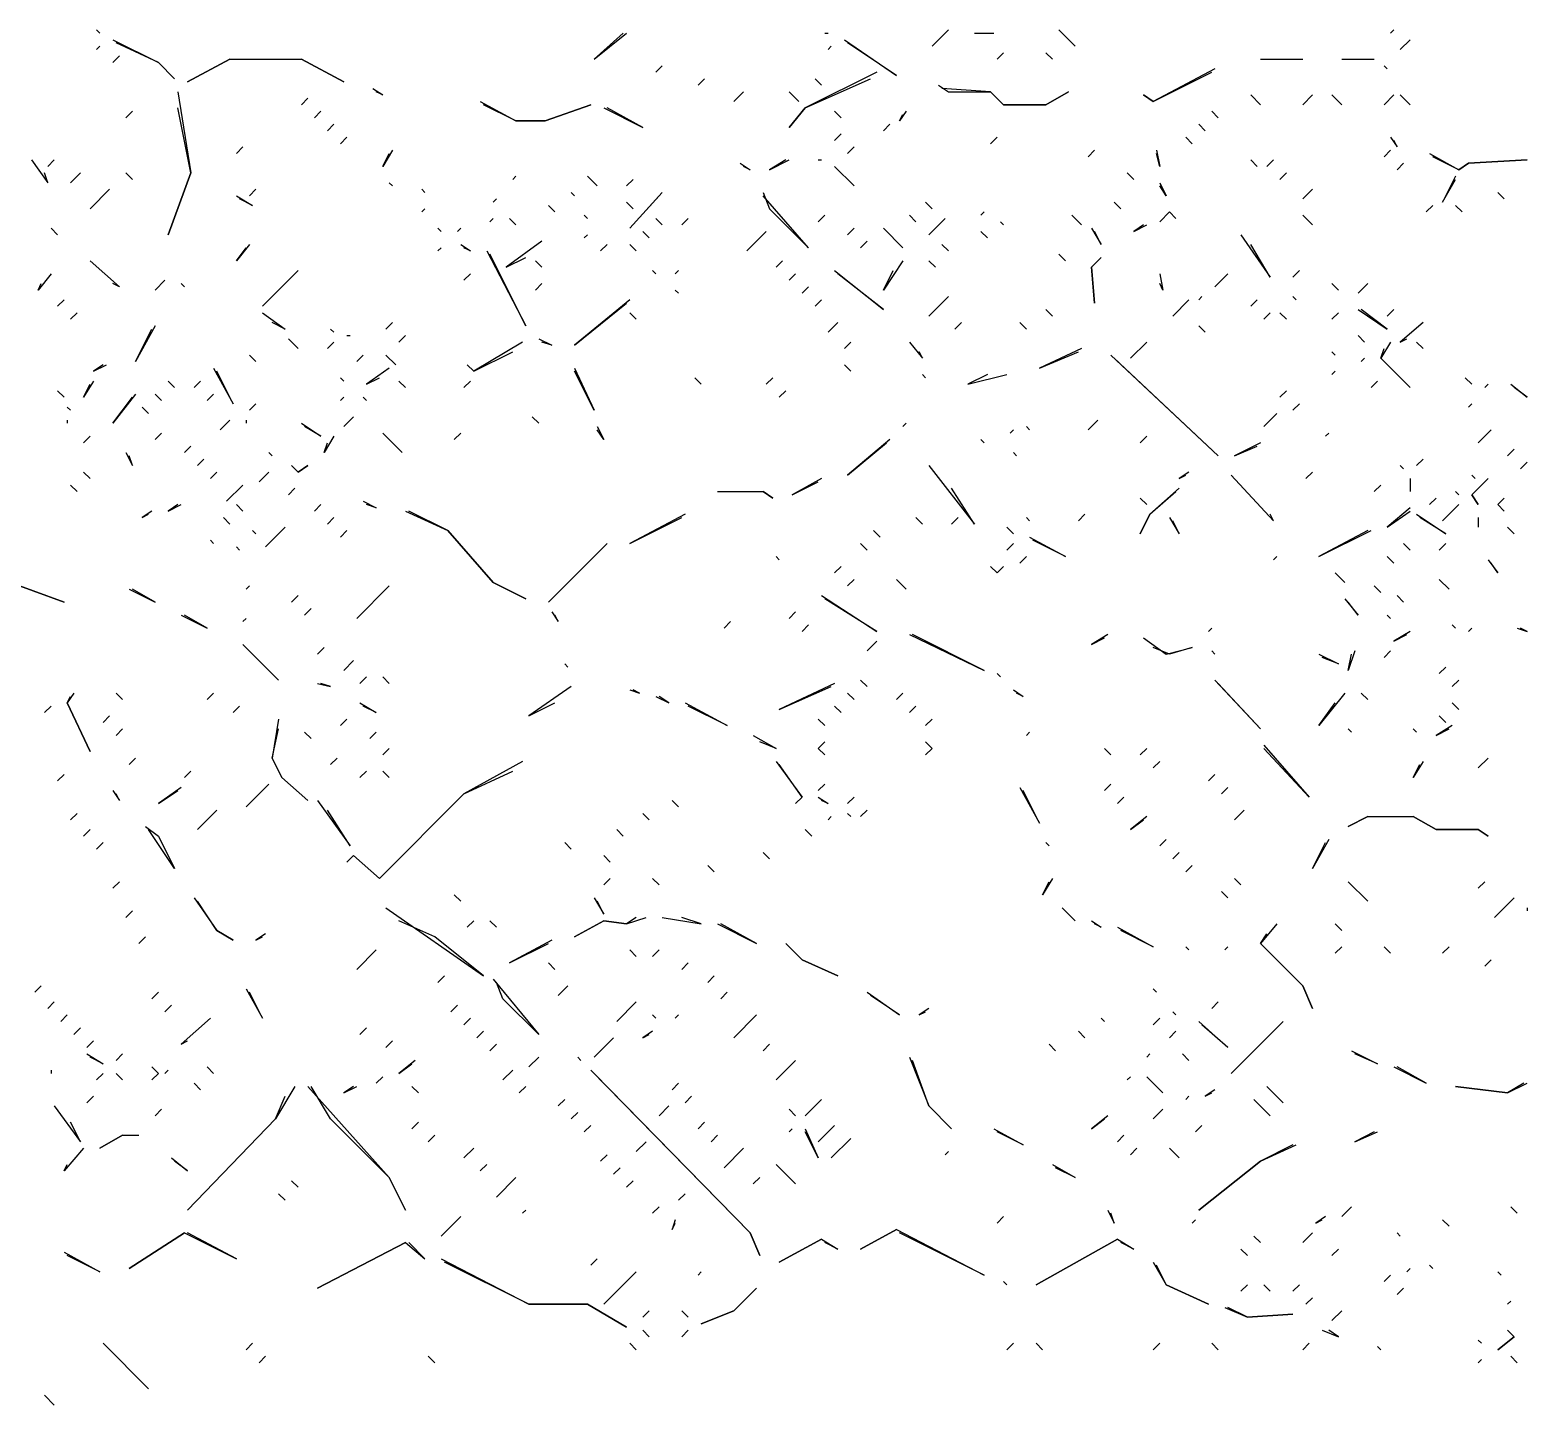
# Model space of a CAD drawing. Extents: x 1 to 2775, y -31 to 2075.
# Drawn here: x 994.4 to 1071.2, y 2004.3 to 2074.8 of the extents above; entities that cross this region are included whole.
import ezdxf

# ---------------------------------------------------------------- set-up
doc = ezdxf.new("R2010")
doc.units = 0
doc.layers.add('LINEWORK', color=4, linetype='CONTINUOUS')

msp = doc.modelspace()

# ---------------------------------------------------------------- linework, layer by layer
at = {"layer": 'LINEWORK'}
for points in [[(997.8333, 2074.8333), (998, 2074.6667)], [(1024.8333, 2074.6667), (1023.3333, 2073.3333), (1025, 2074.6667)], [(1035.1667, 2074.6667), (1035.3333, 2074.6667)], [(1041.5, 2074.8333), (1040.6667, 2074)], [(1042.8333, 2074.6667), (1043.8333, 2074.6667)], [(1047.1667, 2074.8333), (1048, 2074)], [(1064.3333, 2074.8333), (1064.1667, 2074.6667)], [(998, 2074), (997.8333, 2073.8333)], [(998.6667, 2074.3333), (1001, 2073.1667), (1001.8333, 2072.3333), (1001, 2073.1667), (998.8333, 2074.1667)], [(1035.5, 2074), (1035.3333, 2073.8333)], [(1036.1667, 2074.3333), (1038.8333, 2072.5), (1036.3333, 2074.1667)], [(1065.1667, 2074.3333), (1064.6667, 2073.8333)], [(999, 2073.5), (998.6667, 2073.1667)], [(1004.6667, 2073.3333), (1002.5, 2072.1667), (1004.6667, 2073.3333), (1008.3333, 2073.3333), (1010.5, 2072.1667), (1008.3333, 2073.3333)], [(1044.3333, 2073.6667), (1044, 2073.3333)], [(1046.5, 2073.6667), (1046.8333, 2073.3333)], [(1057.5, 2073.3333), (1059.6667, 2073.3333)], [(1061.6667, 2073.3333), (1063.3333, 2073.3333)], [(1026.8333, 2073), (1026.5, 2072.6667)], [(1029, 2072.3333), (1028.6667, 2072)], [(1037.8333, 2072.6667), (1034.1667, 2070.8333), (1033.3333, 2069.8333), (1034.1667, 2070.8333), (1037.5, 2072.3333)], [(1034.6667, 2072.3333), (1035, 2072)], [(1055.1667, 2072.8333), (1052, 2071.1667), (1051.5, 2071.5), (1052, 2071.1667), (1055, 2072.6667)], [(1063.8333, 2073), (1064, 2072.8333)], [(1002, 2071.6667), (1002.6667, 2067.5), (1001.5, 2064.3333), (1002.6667, 2067.5), (1002, 2070.8333)], [(1012, 2071.8333), (1012.5, 2071.5), (1012.1667, 2071.6667)], [(1031, 2071.6667), (1030.5, 2071.1667)], [(1033.3333, 2071.6667), (1033.8333, 2071.1667)], [(1041, 2072), (1041.5, 2071.6667), (1043.6667, 2071.6667), (1044.3333, 2071), (1046.5, 2071), (1047.6667, 2071.6667), (1046.5, 2071), (1044.3333, 2071), (1043.6667, 2071.6667), (1041.1667, 2071.8333)], [(1057, 2071.5), (1057.5, 2071)], [(1060.1667, 2071.5), (1059.6667, 2071)], [(1061.1667, 2071.5), (1061.6667, 2071)], [(1064.3333, 2071.5), (1063.8333, 2071)], [(1064.6667, 2071.5), (1065.1667, 2071)], [(1008.6667, 2071.3333), (1008.3333, 2071)], [(1017.5, 2071.1667), (1019.3333, 2070.1667), (1020.8333, 2070.1667), (1023.1667, 2071), (1020.8333, 2070.1667), (1019.3333, 2070.1667), (1017.6667, 2071)], [(1023.8333, 2070.8333), (1025.8333, 2069.8333), (1024, 2070.8333)], [(999.6667, 2070.6667), (999.3333, 2070.3333)], [(1009.3333, 2070.6667), (1009, 2070.3333)], [(1010, 2070), (1009.6667, 2069.6667)], [(1035.6667, 2070.6667), (1036, 2070.3333)], [(1038.5, 2070), (1038.1667, 2069.6667)], [(1039.3333, 2070.6667), (1039, 2070.1667), (1039.1667, 2070.5)], [(1054.3333, 2070), (1054.6667, 2069.6667)], [(1055, 2070.6667), (1055.3333, 2070.3333)], [(1010.6667, 2069.3333), (1010.3333, 2069)], [(1036, 2069.5), (1035.6667, 2069.1667)], [(1044, 2069.3333), (1043.6667, 2069)], [(1053.6667, 2069.3333), (1054, 2069)], [(1064.1667, 2069.3333), (1064.5, 2068.8333), (1064.3333, 2069.1667)], [(1005.3333, 2068.8333), (1005, 2068.5)], [(1013, 2068.6667), (1012.5, 2067.8333), (1012.8333, 2068.5)], [(1036.6667, 2068.8333), (1036.3333, 2068.5)], [(1049, 2068.6667), (1048.6667, 2068.3333)], [(1052.1667, 2068.6667), (1052.3333, 2067.8333), (1052.1667, 2068.5)], [(1064.1667, 2068.6667), (1063.8333, 2068.3333)], [(1066.1667, 2068.5), (1067.6667, 2067.6667), (1068.1667, 2068), (1071.1667, 2068.1667), (1068.1667, 2068), (1067.6667, 2067.6667), (1066.3333, 2068.3333)], [(994.5, 2068.1667), (995.3333, 2067), (995.1667, 2067.5)], [(995.6667, 2068.1667), (995.3333, 2067.8333)], [(1030.8333, 2068), (1031.3333, 2067.6667), (1031, 2067.8333)], [(1033.1667, 2068.1667), (1032.3333, 2067.6667), (1033.3333, 2068.1667)], [(1034.8333, 2068.1667), (1035, 2068.1667)], [(1035.6667, 2067.8333), (1036.6667, 2066.8333)], [(1057, 2068.1667), (1057.3333, 2067.8333)], [(1058.1667, 2068.1667), (1057.8333, 2067.8333)], [(1064.8333, 2068), (1064.5, 2067.6667)], [(997, 2067.5), (996.5, 2067)], [(999.3333, 2067.5), (999.6667, 2067.1667)], [(1012.8333, 2067), (1013, 2066.8333)], [(1019.3333, 2067.3333), (1019.1667, 2067.1667)], [(1023, 2067.3333), (1023.5, 2066.8333)], [(1025.3333, 2067.1667), (1025, 2066.8333)], [(1050.6667, 2067.5), (1051, 2067.1667)], [(1052.3333, 2067), (1052.6667, 2066.3333), (1052.3333, 2066.8333)], [(1058.8333, 2067.5), (1058.5, 2067.1667)], [(1067.5, 2067.3333), (1066.8333, 2066), (1067.5, 2067.1667)], [(998.5, 2066.6667), (997.5, 2065.6667)], [(1005, 2066.3333), (1005.8333, 2065.8333), (1005.1667, 2066.1667)], [(1006, 2066.6667), (1005.6667, 2066.3333)], [(1014.5, 2066.6667), (1014.6667, 2066.5)], [(1018.3333, 2066.1667), (1018.1667, 2066)], [(1022.1667, 2066.5), (1022.3333, 2066.3333)], [(1026.8333, 2066.5), (1025.1667, 2064.6667), (1026.6667, 2066.3333)], [(1032, 2066.5), (1032.3333, 2065.6667), (1034.3333, 2063.6667), (1032, 2066.3333)], [(1060.1667, 2066.6667), (1059.6667, 2066.1667)], [(1069.6667, 2066.5), (1070, 2066.1667)], [(1014.6667, 2065.6667), (1014.5, 2065.5)], [(1021, 2065.8333), (1021.3333, 2065.5)], [(1025, 2066), (1025.3333, 2065.6667)], [(1040.3333, 2066), (1040.6667, 2065.6667)], [(1043.3333, 2065.5), (1043.1667, 2065.3333)], [(1050, 2066), (1050.3333, 2065.6667)], [(1052.8333, 2065.5), (1052.3333, 2065), (1052.8333, 2065.5), (1053.1667, 2065.1667)], [(1066.3333, 2065.8333), (1066, 2065.5)], [(1067.5, 2065.8333), (1067.8333, 2065.5)], [(995.5, 2064.6667), (995.8333, 2064.3333)], [(1015.3333, 2064.6667), (1015.5, 2064.5)], [(1016.5, 2064.6667), (1016.3333, 2064.5)], [(1018.1667, 2065.1667), (1018, 2065)], [(1019, 2065.1667), (1019.3333, 2064.8333)], [(1022.8333, 2065.3333), (1023, 2065.1667)], [(1026.5, 2065.1667), (1026.8333, 2064.8333)], [(1028.1667, 2065.1667), (1027.8333, 2064.8333)], [(1035.1667, 2065.3333), (1034.8333, 2065)], [(1036.6667, 2064.6667), (1036.3333, 2064.3333)], [(1038.1667, 2064.6667), (1039.1667, 2063.6667)], [(1039.5, 2065.3333), (1039.8333, 2065)], [(1041.3333, 2065.1667), (1040.5, 2064.3333)], [(1044.1667, 2065), (1044.3333, 2064.8333)], [(1047.8333, 2065.3333), (1048.3333, 2064.8333)], [(1048.8333, 2064.6667), (1049.3333, 2063.8333), (1049, 2064.5)], [(1051.5, 2064.8333), (1051, 2064.5), (1051.6667, 2064.8333)], [(1059.6667, 2065.3333), (1060.1667, 2064.8333)], [(1005.6667, 2063.8333), (1005, 2063), (1005.5, 2063.6667)], [(1016.5, 2063.8333), (1017, 2063.5), (1016.6667, 2063.6667)], [(1020.6667, 2064), (1018.8333, 2062.6667), (1019.8333, 2063.1667)], [(1023, 2064.3333), (1022.8333, 2064.1667)], [(1024, 2063.8333), (1023.6667, 2063.5)], [(1025.1667, 2063.8333), (1025.5, 2063.5)], [(1025.8333, 2064.5), (1026.1667, 2064.1667)], [(1032.1667, 2064.5), (1031.1667, 2063.5)], [(1037.3333, 2064), (1037, 2063.6667)], [(1041.1667, 2063.8333), (1041.5, 2063.5)], [(1043.1667, 2064.5), (1043.5, 2064.1667)], [(1056.5, 2064.3333), (1058, 2062.1667), (1057, 2063.8333)], [(1015.5, 2063.6667), (1015.3333, 2063.5)], [(1017.8333, 2063.5), (1019.8333, 2059.6667), (1018, 2063.3333)], [(1047.1667, 2063.3333), (1047.5, 2063)], [(1049.3333, 2063.1667), (1048.8333, 2062.6667), (1049, 2060.8333), (1048.8333, 2062.6667)], [(995.5, 2062.3333), (994.8333, 2061.5), (995, 2061.8333)], [(997.5, 2063), (999, 2061.6667), (998.6667, 2061.8333)], [(1008.1667, 2062.5), (1006.3333, 2060.6667)], [(1017, 2062.3333), (1016.6667, 2062)], [(1020.3333, 2063), (1020.6667, 2062.6667)], [(1026.3333, 2062.5), (1026.5, 2062.3333)], [(1027.6667, 2062.5), (1027.5, 2062.3333)], [(1033, 2063), (1032.6667, 2062.6667)], [(1033.6667, 2062.3333), (1033.3333, 2062)], [(1035.6667, 2062.5), (1038.1667, 2060.5), (1035.8333, 2062.3333)], [(1039.1667, 2063), (1038.1667, 2061.5), (1038.6667, 2062.5)], [(1040.5, 2063), (1040.8333, 2062.6667)], [(1052.3333, 2062.3333), (1052.5, 2061.5), (1052.3333, 2061.8333)], [(1055.8333, 2062.3333), (1055.1667, 2061.6667)], [(1059.5, 2062.5), (1059.1667, 2062.1667)], [(1001.3333, 2062), (1000.8333, 2061.5)], [(1002.1667, 2061.8333), (1002.3333, 2061.6667)], [(1020.6667, 2061.8333), (1020.3333, 2061.5)], [(1034.3333, 2061.6667), (1034, 2061.3333)], [(1061.1667, 2061.8333), (1061.5, 2061.5)], [(1063, 2061.8333), (1062.5, 2061.3333)], [(996.1667, 2061), (995.8333, 2060.6667)], [(1025.1667, 2061), (1022.3333, 2058.6667), (1025, 2060.8333)], [(1027.5, 2061.5), (1027.6667, 2061.3333)], [(1035, 2061), (1034.6667, 2060.6667)], [(1041.5, 2061.1667), (1040.5, 2060.1667)], [(1053.8333, 2061), (1053, 2060.1667)], [(1054.5, 2061.1667), (1054.3333, 2061)], [(1057.3333, 2061), (1057, 2060.6667)], [(1059.1667, 2061.1667), (1059.3333, 2061)], [(996.8333, 2060.3333), (996.5, 2060)], [(1006.3333, 2060.3333), (1007.5, 2059.5), (1006.8333, 2059.8333)], [(1025.1667, 2060.3333), (1025.5, 2060)], [(1046.5, 2060.5), (1046.8333, 2060.1667)], [(1058, 2060.3333), (1057.6667, 2060)], [(1058.5, 2060.3333), (1058.8333, 2060)], [(1061.5, 2060.3333), (1061.1667, 2060)], [(1062.5, 2060.5), (1064, 2059.5), (1062.6667, 2060.5)], [(1064.3333, 2060.5), (1064, 2060.1667)], [(1000.8333, 2059.6667), (999.8333, 2057.8333), (1000.6667, 2059.5)], [(1009.8333, 2059.5), (1010, 2059.3333)], [(1013, 2059.8333), (1012.6667, 2059.5)], [(1035.8333, 2059.8333), (1035.3333, 2059.3333)], [(1042.1667, 2059.8333), (1041.8333, 2059.5)], [(1045.1667, 2059.8333), (1045.5, 2059.5)], [(1054.3333, 2059.6667), (1054.6667, 2059.3333)], [(1065.8333, 2059.8333), (1064.6667, 2058.8333), (1065, 2059)], [(1007.6667, 2059), (1008.1667, 2058.5)], [(1010, 2058.8333), (1009.6667, 2058.5)], [(1010.6667, 2059.1667), (1010.8333, 2059.1667)], [(1013.6667, 2059.1667), (1013.3333, 2058.8333)], [(1019.6667, 2058.8333), (1017.1667, 2057.3333), (1016.8333, 2057.6667), (1017.1667, 2057.3333), (1019.1667, 2058.3333)], [(1020.5, 2059), (1021.1667, 2058.6667), (1020.6667, 2058.8333)], [(1036.5, 2058.8333), (1036.1667, 2058.5)], [(1039.5, 2058.8333), (1040.1667, 2058), (1040, 2058.3333)], [(1048.3333, 2058.5), (1046.1667, 2057.5), (1048.1667, 2058.3333)], [(1051.6667, 2058.8333), (1050.8333, 2058)], [(1062.5, 2059.1667), (1062.8333, 2058.8333)], [(1064.1667, 2058.8333), (1063.6667, 2058), (1065.1667, 2056.5), (1063.6667, 2058), (1063.8333, 2058.5)], [(1065.5, 2058.8333), (1065.8333, 2058.5)], [(1005.6667, 2058.1667), (1006, 2057.8333)], [(1011.5, 2058.1667), (1011.1667, 2057.8333)], [(1012.6667, 2058.1667), (1013.1667, 2057.6667)], [(1049.8333, 2058.1667), (1055.3333, 2053), (1050, 2058)], [(1061.1667, 2058.3333), (1061.3333, 2058.1667)], [(1062.8333, 2058), (1062.6667, 2057.8333)], [(998.1667, 2057.6667), (997.6667, 2057.3333), (998.3333, 2057.6667)], [(1003.8333, 2057.5), (1004.8333, 2055.6667), (1004, 2057.3333)], [(1010.3333, 2057), (1010.5, 2056.8333)], [(1012.8333, 2057.5), (1011.6667, 2056.6667), (1012.3333, 2057)], [(1022.3333, 2057.5), (1023.3333, 2055.3333), (1022.3333, 2057.3333)], [(1028.5, 2057), (1028.8333, 2056.6667)], [(1032.5, 2057), (1032.1667, 2056.6667)], [(1036.1667, 2057.6667), (1036.5, 2057.3333)], [(1040.1667, 2057.1667), (1040.3333, 2057)], [(1043.5, 2057.1667), (1042.5, 2056.6667), (1044.5, 2057.1667)], [(1061.3333, 2057.3333), (1061.1667, 2057.1667)], [(1068, 2057), (1068.3333, 2056.6667)], [(995.8333, 2056.3333), (996.1667, 2056)], [(997.6667, 2056.8333), (997.1667, 2056), (997.5, 2056.6667)], [(999.8333, 2056.1667), (998.6667, 2054.6667), (999.6667, 2056)], [(1000.8333, 2056.1667), (1001.1667, 2055.8333)], [(1001.5, 2056.8333), (1001.8333, 2056.5)], [(1003.1667, 2056.8333), (1002.8333, 2056.5)], [(1003.8333, 2056.1667), (1003.5, 2055.8333)], [(1013.3333, 2056.8333), (1013.6667, 2056.5)], [(1017, 2056.8333), (1016.6667, 2056.5)], [(1033.1667, 2056.3333), (1032.8333, 2056)], [(1058.8333, 2056.3333), (1058.5, 2056)], [(1063.5, 2056.8333), (1063.1667, 2056.5)], [(1069.1667, 2056.6667), (1069, 2056.5)], [(1070.3333, 2056.6667), (1071.1667, 2056), (1070.5, 2056.5)], [(996.3333, 2055.5), (996.5, 2055.3333)], [(1000.1667, 2055.5), (1000.5, 2055.1667)], [(1006, 2055.6667), (1005.6667, 2055.3333)], [(1010.5, 2056), (1010.3333, 2055.8333)], [(1011.5, 2056), (1011.6667, 2055.8333)], [(1059.5, 2055.6667), (1059.1667, 2055.3333)], [(1068.3333, 2055.6667), (1068.1667, 2055.5)], [(996.3333, 2054.8333), (996.3333, 2054.6667)], [(1004.6667, 2054.8333), (1004.1667, 2054.3333)], [(1005.5, 2054.8333), (1005.5, 2054.6667)], [(1008.3333, 2054.6667), (1009.3333, 2054), (1008.5, 2054.5)], [(1011, 2055), (1010.5, 2054.5)], [(1020.1667, 2055), (1020.5, 2054.6667)], [(1039.3333, 2054.6667), (1039.1667, 2054.5)], [(1049.1667, 2054.8333), (1048.6667, 2054.3333)], [(1058.3333, 2055.1667), (1057.6667, 2054.5)], [(997.5, 2054), (997.1667, 2053.6667)], [(1001.1667, 2054.1667), (1000.8333, 2053.8333)], [(1010, 2054), (1009.5, 2053.1667), (1009.6667, 2053.6667)], [(1012.5, 2054.1667), (1013.5, 2053.1667)], [(1016.5, 2054.1667), (1016.1667, 2053.8333)], [(1023.5, 2054.5), (1023.8333, 2053.8333), (1023.5, 2054.3333)], [(1038.5, 2053.8333), (1036.3333, 2052), (1038.3333, 2053.6667)], [(1043.1667, 2053.8333), (1043.3333, 2053.6667)], [(1044.8333, 2054.3333), (1044.6667, 2054.1667)], [(1045.5, 2054.5), (1045.6667, 2054.3333)], [(1051.6667, 2054), (1051.3333, 2053.6667)], [(1061, 2054.1667), (1060.8333, 2054)], [(1069.3333, 2054.3333), (1068.6667, 2053.6667)], [(999.3333, 2053.1667), (999.6667, 2052.5), (999.5, 2053)], [(1002.6667, 2053.5), (1002.3333, 2053.1667)], [(1006.6667, 2053.1667), (1006.8333, 2053)], [(1044.8333, 2053.1667), (1045, 2053)], [(1057.5, 2053.6667), (1056.1667, 2053), (1057.3333, 2053.5)], [(1070.5, 2053.3333), (1070.1667, 2053)], [(1003.3333, 2052.8333), (1003, 2052.5)], [(1007.8333, 2052.5), (1008.1667, 2052.1667), (1008.6667, 2052.5), (1008.1667, 2052.1667)], [(1040.5, 2052.5), (1042.8333, 2049.5), (1041.6667, 2051.3333)], [(1064.6667, 2052.5), (1064.8333, 2052.3333)], [(1065.8333, 2052.8333), (1065.5, 2052.5)], [(1071.1667, 2052.6667), (1070.8333, 2052.3333)], [(997.1667, 2052.1667), (997.5, 2051.8333)], [(1004, 2052.1667), (1003.6667, 2051.8333)], [(1006.6667, 2052.1667), (1006.1667, 2051.6667)], [(1035, 2051.8333), (1033.5, 2051), (1034.8333, 2051.6667)], [(1053.8333, 2052.1667), (1053.3333, 2051.8333), (1053.6667, 2052)], [(1056, 2052), (1058.1667, 2049.6667), (1058, 2050)], [(1060.1667, 2052.1667), (1059.8333, 2051.8333)], [(1065.1667, 2051.8333), (1065.1667, 2051.1667)], [(1068.3333, 2052), (1068.5, 2051.8333)], [(1069.1667, 2051.8333), (1068.3333, 2051), (1068.6667, 2050.5), (1068.3333, 2051), (1069, 2051.6667)], [(996.5, 2051.5), (996.8333, 2051.1667)], [(1005.3333, 2051.5), (1004.5, 2050.6667)], [(1008, 2051.3333), (1007.6667, 2051)], [(1029.6667, 2051.1667), (1032, 2051.1667), (1032.5, 2050.8333), (1032, 2051.1667)], [(1053.3333, 2051.3333), (1051.8333, 2050), (1051.3333, 2049), (1051.8333, 2050), (1053.1667, 2051.1667)], [(1051.3333, 2050.8333), (1051.6667, 2050.5)], [(1063.6667, 2051.5), (1063.3333, 2051.1667)], [(1066.5, 2050.8333), (1066.1667, 2050.5)], [(1067.5, 2051.1667), (1067.6667, 2051)], [(1070, 2050.8333), (1069.6667, 2050.5), (1070, 2050.1667), (1069.6667, 2050.5)], [(1000.6667, 2050.1667), (1000.1667, 2049.8333), (1000.5, 2050)], [(1002, 2050.5), (1001.5, 2050.1667), (1002.1667, 2050.5)], [(1005, 2050.5), (1005.3333, 2050.1667)], [(1009.3333, 2050.5), (1009, 2050.1667)], [(1011.5, 2050.6667), (1012.1667, 2050.3333), (1011.6667, 2050.5)], [(1013.6667, 2050.1667), (1015.8333, 2049.1667), (1018.1667, 2046.5), (1019.8333, 2045.6667), (1018.1667, 2046.5), (1015.8333, 2049.1667), (1013.8333, 2050.1667)], [(1028, 2050), (1025.1667, 2048.5), (1027.8333, 2049.8333)], [(1048.5, 2050), (1048.1667, 2049.6667)], [(1065.1667, 2050.3333), (1064, 2049.3333), (1065.1667, 2050.1667)], [(1065.5, 2050), (1067, 2049), (1065.6667, 2049.8333)], [(1067.6667, 2050.5), (1066.8333, 2049.6667)], [(1004.3333, 2049.8333), (1004.6667, 2049.5)], [(1007.5, 2049.3333), (1006.5, 2048.3333)], [(1010, 2049.8333), (1009.6667, 2049.5)], [(1039.8333, 2049.8333), (1040.1667, 2049.5)], [(1042, 2049.8333), (1041.6667, 2049.5)], [(1044.5, 2049.3333), (1044.8333, 2049)], [(1045.5, 2049.8333), (1045.6667, 2049.6667)], [(1052.8333, 2049.8333), (1053.3333, 2049), (1053, 2049.6667)], [(1068.6667, 2049.8333), (1068.6667, 2049.3333)], [(1070.1667, 2049.3333), (1070.5, 2049)], [(990.5, 2049), (993, 2046.6667), (996.1667, 2045.5), (993, 2046.6667), (990.6667, 2048.8333)], [(1003.6667, 2048.6667), (1003.8333, 2048.5)], [(1005.8333, 2049.1667), (1006, 2049)], [(1010.6667, 2049.1667), (1010.3333, 2048.8333)], [(1024, 2048.5), (1021, 2045.5)], [(1037, 2048.5), (1037.3333, 2048.1667)], [(1037.6667, 2049.1667), (1038, 2048.8333)], [(1044.8333, 2048.5), (1044.5, 2048.1667)], [(1045.6667, 2048.8333), (1047.5, 2047.8333), (1045.8333, 2048.6667)], [(1063, 2049.1667), (1060.5, 2047.8333), (1063.1667, 2049.1667)], [(1064.8333, 2048.5), (1065.1667, 2048.1667)], [(1067, 2048.5), (1066.6667, 2048.1667)], [(1005, 2048.3333), (1005.1667, 2048.1667)], [(1032.6667, 2047.8333), (1032.8333, 2047.6667)], [(1045.5, 2047.8333), (1045.1667, 2047.5)], [(1058.3333, 2047.8333), (1058.1667, 2047.6667)], [(1064, 2047.8333), (1064.3333, 2047.5)], [(1036, 2047.3333), (1035.6667, 2047)], [(1043.6667, 2047.3333), (1044, 2047), (1044.3333, 2047.3333), (1044, 2047)], [(1061.3333, 2047), (1061.8333, 2046.5)], [(1069.1667, 2047.6667), (1069.6667, 2047), (1069.3333, 2047.5)], [(999.5, 2046.1667), (1000.8333, 2045.5), (999.6667, 2046.1667)], [(1005.6667, 2046.3333), (1005.5, 2046.1667)], [(1012.8333, 2046.3333), (1011.1667, 2044.6667)], [(1036.6667, 2046.6667), (1036.3333, 2046.3333)], [(1038.8333, 2046.6667), (1039.3333, 2046.1667)], [(1063.3333, 2046.3333), (1063.6667, 2046)], [(1066.6667, 2046.6667), (1067.1667, 2046.1667)], [(1008.1667, 2045.8333), (1007.8333, 2045.5)], [(1035, 2045.8333), (1037.8333, 2044), (1035.1667, 2045.6667)], [(1061.8333, 2045.6667), (1062.5, 2044.8333), (1062, 2045.5)], [(1064.5, 2045.8333), (1064.8333, 2045.5)], [(1002.1667, 2044.8333), (1003.5, 2044.1667), (1002.3333, 2044.8333)], [(1005.5, 2044.6667), (1005.3333, 2044.5)], [(1008.8333, 2045.1667), (1008.5, 2044.8333)], [(1021.1667, 2045), (1021.5, 2044.5), (1021.3333, 2044.8333)], [(1033.6667, 2045), (1033.3333, 2044.6667)], [(1064, 2044.8333), (1064.1667, 2044.6667)], [(1030.3333, 2044.5), (1030, 2044.1667)], [(1034.3333, 2044.3333), (1034, 2044)], [(1055, 2044.1667), (1054.8333, 2044)], [(1065.1667, 2044), (1064.3333, 2043.5), (1065, 2043.8333)], [(1067.3333, 2044.3333), (1067.5, 2044.1667)], [(1068.3333, 2044.1667), (1068.1667, 2044)], [(1070.6667, 2044.1667), (1071.1667, 2044), (1070.8333, 2044.1667)], [(1005.3333, 2043.3333), (1007.1667, 2041.5)], [(1009.5, 2043.1667), (1009.1667, 2042.8333)], [(1037.8333, 2043.5), (1037.3333, 2043)], [(1039.5, 2043.8333), (1043.3333, 2042), (1039.6667, 2043.8333)], [(1049.6667, 2043.8333), (1048.8333, 2043.3333), (1049.5, 2043.6667)], [(1051.5, 2043.6667), (1052.6667, 2042.8333), (1054, 2043.1667), (1052.8333, 2042.8333), (1052, 2043.1667)], [(1011, 2042.5), (1010.5, 2042)], [(1021.8333, 2042.3333), (1022, 2042.1667)], [(1055, 2043), (1055.1667, 2042.8333)], [(1060.5, 2042.8333), (1061.5, 2042.3333), (1060.6667, 2042.6667)], [(1062.3333, 2043), (1062, 2042), (1062.1667, 2042.8333)], [(1064.1667, 2043), (1063.8333, 2042.6667)], [(1011.6667, 2041.6667), (1011.3333, 2041.3333)], [(1012.5, 2041.6667), (1012.8333, 2041.3333)], [(1044, 2041.8333), (1044.1667, 2041.6667)], [(1067, 2042.1667), (1066.6667, 2041.8333)], [(996.6667, 2040.8333), (996.3333, 2040.3333), (997.5, 2037.8333), (996.3333, 2040.3333), (996.5, 2040.6667)], [(998.8333, 2040.8333), (999.1667, 2040.5)], [(1003.8333, 2040.8333), (1003.5, 2040.5)], [(1009.1667, 2041.3333), (1009.8333, 2041.1667), (1009.3333, 2041.3333)], [(1022.1667, 2041.1667), (1020, 2039.6667), (1021.3333, 2040.3333)], [(1025.1667, 2041), (1025.6667, 2040.8333), (1025.3333, 2041)], [(1035.6667, 2041.3333), (1032.8333, 2040), (1035.5, 2041.1667)], [(1036.3333, 2040.8333), (1036.6667, 2040.5)], [(1037, 2041.5), (1037.3333, 2041.1667)], [(1039.1667, 2040.8333), (1038.8333, 2040.5)], [(1044.8333, 2041), (1045.3333, 2040.6667), (1045, 2040.8333)], [(1055.1667, 2041.5), (1057.5, 2039), (1055.3333, 2041.3333)], [(1061.8333, 2040.8333), (1060.5, 2039.1667), (1061.3333, 2040.3333)], [(1062.6667, 2040.8333), (1063, 2040.5)], [(1067.6667, 2041.5), (1067.3333, 2041.1667)], [(995.5, 2040.1667), (995.1667, 2039.8333)], [(1005.1667, 2040.1667), (1004.8333, 2039.8333)], [(1011.3333, 2040.3333), (1012.1667, 2039.8333), (1011.5, 2040.1667)], [(1026.5, 2040.6667), (1027.1667, 2040.3333), (1026.6667, 2040.6667)], [(1028, 2040.3333), (1030.1667, 2039.1667), (1028.1667, 2040.1667)], [(1035.6667, 2040.1667), (1036, 2039.8333)], [(1039.8333, 2040.1667), (1039.5, 2039.8333)], [(1067.3333, 2040.3333), (1067.6667, 2040)], [(998.5, 2039.6667), (998.1667, 2039.3333)], [(1007.1667, 2039.5), (1006.8333, 2037.5), (1007.3333, 2036.5), (1008.6667, 2035.3333), (1007.3333, 2036.5), (1006.8333, 2037.5), (1007.1667, 2039)], [(1010.6667, 2039.5), (1010.3333, 2039.1667)], [(1034.8333, 2039.5), (1035.1667, 2039.1667)], [(1040.6667, 2039.5), (1040.3333, 2039.1667)], [(1066.6667, 2039.6667), (1067, 2039.3333)], [(999.1667, 2039), (998.8333, 2038.6667)], [(1008.5, 2038.8333), (1008.8333, 2038.5)], [(1012.1667, 2038.8333), (1011.8333, 2038.5)], [(1031.5, 2038.6667), (1032.6667, 2038), (1031.8333, 2038.3333)], [(1045.6667, 2038.8333), (1045.5, 2038.6667)], [(1062, 2039), (1062.1667, 2038.8333)], [(1065.3333, 2039), (1065.5, 2038.8333)], [(1067.3333, 2039.1667), (1066.5, 2038.6667), (1067.1667, 2039)], [(1012.8333, 2038), (1012.5, 2037.6667)], [(1035.1667, 2038.3333), (1034.8333, 2038), (1035.1667, 2037.6667), (1034.8333, 2038)], [(1040.3333, 2038.3333), (1040.6667, 2038), (1040.3333, 2037.6667), (1040.6667, 2038)], [(1049.5, 2038), (1049.8333, 2037.6667)], [(1051.6667, 2038), (1051.3333, 2037.6667)], [(1057.6667, 2038.1667), (1060, 2035.5), (1057.6667, 2038)], [(999.8333, 2037.5), (999.5, 2037.1667)], [(1010.1667, 2037.5), (1009.8333, 2037.1667)], [(1019.6667, 2037.3333), (1016.6667, 2035.6667), (1012.3333, 2031.3333), (1011, 2032.5), (1010.6667, 2032.1667), (1011, 2032.5), (1012.3333, 2031.3333), (1016.6667, 2035.6667), (1019.1667, 2036.8333)], [(1032.6667, 2037.3333), (1034, 2035.5), (1033.6667, 2035.1667), (1034, 2035.5), (1032.8333, 2037.1667)], [(1052.3333, 2037.3333), (1052, 2037)], [(1065.8333, 2037.3333), (1065.3333, 2036.5), (1065.6667, 2037.1667)], [(1069.1667, 2037.5), (1068.6667, 2037)], [(996.1667, 2036.6667), (995.8333, 2036.3333)], [(1002.6667, 2036.8333), (1002.3333, 2036.5)], [(1011.6667, 2036.8333), (1011.3333, 2036.5)], [(1012.5, 2036.8333), (1012.8333, 2036.5)], [(1055.1667, 2036.6667), (1054.8333, 2036.3333)], [(998.6667, 2035.8333), (999, 2035.3333), (998.8333, 2035.6667)], [(1002.1667, 2036), (1001, 2035.1667), (1002, 2035.8333)], [(1006.6667, 2036.1667), (1005.5, 2035)], [(1035.1667, 2036.1667), (1034.8333, 2035.8333)], [(1034.8333, 2035.5), (1035.3333, 2035.1667), (1035, 2035.3333)], [(1036.6667, 2035.5), (1036.3333, 2035.1667)], [(1045.1667, 2036), (1046.1667, 2034.1667), (1045.3333, 2035.8333)], [(1049.8333, 2036.1667), (1049.5, 2035.8333)], [(1050.5, 2035.5), (1050.1667, 2035.1667)], [(1055.8333, 2036), (1055.5, 2035.6667)], [(996.8333, 2034.6667), (996.5, 2034.3333)], [(1004, 2034.8333), (1003, 2033.8333)], [(1009.1667, 2035.3333), (1010.8333, 2033), (1009.6667, 2034.8333)], [(1025.8333, 2034.6667), (1026.1667, 2034.3333)], [(1027.3333, 2035.3333), (1027.6667, 2035)], [(1036.3333, 2034.6667), (1036.5, 2034.5)], [(1037.3333, 2034.8333), (1037, 2034.5)], [(1056.6667, 2034.8333), (1056.1667, 2034.3333)], [(1000.3333, 2034), (1001, 2033.5), (1001.8333, 2031.8333), (1000.5, 2033.8333)], [(1035.5, 2034.5), (1035.3333, 2034.3333)], [(1051.6667, 2034.5), (1050.8333, 2033.8333), (1051.5, 2034.3333)], [(1063, 2034.5), (1062, 2034), (1063, 2034.5), (1065.3333, 2034.5), (1066.5, 2033.8333), (1068.6667, 2033.8333), (1069.1667, 2033.5), (1068.6667, 2033.8333), (1066.5, 2033.8333), (1065.3333, 2034.5)], [(997.5, 2033.8333), (997.1667, 2033.5)], [(998.1667, 2033.1667), (997.8333, 2032.8333)], [(1021.8333, 2033.1667), (1022.1667, 2032.8333)], [(1024.5, 2033.8333), (1024.8333, 2033.5)], [(1034.1667, 2033.8333), (1034.5, 2033.5)], [(1046.5, 2033.1667), (1046.6667, 2033)], [(1052.6667, 2033.3333), (1052.3333, 2033)], [(1061, 2033.3333), (1060.1667, 2031.8333), (1060.8333, 2033.1667)], [(1023.8333, 2032.5), (1024.1667, 2032.1667)], [(1032, 2032.6667), (1032.3333, 2032.3333)], [(1053.3333, 2032.6667), (1053, 2032.3333)], [(1029.1667, 2032), (1029.5, 2031.6667)], [(1054, 2032), (1053.6667, 2031.6667)], [(999, 2031.1667), (998.6667, 2030.8333)], [(1024.1667, 2031.3333), (1023.8333, 2031)], [(1026.3333, 2031.3333), (1026.6667, 2031)], [(1046.8333, 2031.3333), (1046.3333, 2030.5), (1046.6667, 2031.1667)], [(1056.1667, 2031.3333), (1056.5, 2031)], [(1062, 2031.1667), (1063, 2030.1667)], [(1069, 2031.1667), (1068.6667, 2030.8333)], [(1002.8333, 2030.3333), (1004, 2028.6667), (1004.8333, 2028.1667), (1004, 2028.6667), (1003, 2030.1667)], [(1016.1667, 2030.5), (1016.5, 2030.1667)], [(1023.3333, 2030.3333), (1023.8333, 2029.5), (1023.5, 2030.1667)], [(1055.5, 2030.6667), (1055.8333, 2030.3333)], [(1070.5, 2030.3333), (1069.5, 2029.3333)], [(999.6667, 2029.6667), (999.3333, 2029.3333)], [(1012.6667, 2029.8333), (1017.6667, 2026.3333), (1015.1667, 2028.3333), (1013.3333, 2029.1667)], [(1025.5, 2029.3333), (1025, 2029), (1023.8333, 2029.1667), (1022.3333, 2028.3333), (1023.8333, 2029.1667), (1025, 2029), (1026, 2029.3333)], [(1026.8333, 2029.3333), (1028.8333, 2029), (1027.8333, 2029.3333)], [(1047.3333, 2029.8333), (1048, 2029.1667)], [(1071.1667, 2029.8333), (1071.1667, 2029.6667)], [(1017.1667, 2029.1667), (1016.8333, 2028.8333)], [(1018, 2029.1667), (1018.3333, 2028.8333)], [(1029.6667, 2029), (1031.6667, 2028), (1029.8333, 2029)], [(1048.8333, 2029.1667), (1049.3333, 2028.8333), (1049, 2029)], [(1050.1667, 2028.8333), (1052, 2027.8333), (1050.3333, 2028.6667)], [(1058.3333, 2029), (1057.5, 2028), (1059.6667, 2025.8333), (1060.1667, 2024.6667), (1059.6667, 2025.8333), (1057.5, 2028), (1057.8333, 2028.5)], [(1061.3333, 2029), (1061.6667, 2028.6667)], [(1000.3333, 2028.3333), (1000, 2028)], [(1006.5, 2028.5), (1006, 2028.1667), (1006.3333, 2028.3333)], [(1021.1667, 2028.1667), (1019, 2027), (1021, 2028)], [(1033.1667, 2028), (1034, 2027.1667), (1035.8333, 2026.3333), (1034, 2027.1667)], [(1053.6667, 2027.8333), (1053.8333, 2027.6667)], [(1055.8333, 2027.8333), (1055.6667, 2027.6667)], [(1061.6667, 2027.8333), (1061.3333, 2027.5)], [(1063.8333, 2027.8333), (1064.1667, 2027.5)], [(1067.1667, 2027.8333), (1066.8333, 2027.5)], [(1012.1667, 2027.6667), (1011.1667, 2026.6667)], [(1021, 2027), (1021.3333, 2026.6667)], [(1025.1667, 2027.6667), (1025.5, 2027.3333)], [(1026.6667, 2027.6667), (1026.3333, 2027.3333)], [(1028.1667, 2027), (1027.8333, 2026.6667)], [(1069.3333, 2027.1667), (1069, 2026.8333)], [(1015.6667, 2026.3333), (1015.3333, 2026)], [(1029.5, 2026.3333), (1029.1667, 2026)], [(995, 2025.8333), (994.6667, 2025.5)], [(1001, 2025.5), (1000.6667, 2025.1667)], [(1005.5, 2025.6667), (1006.3333, 2024.1667), (1005.6667, 2025.5)], [(1018.1667, 2026.1667), (1020.5, 2023.3333), (1018.6667, 2025.1667), (1018.3333, 2026)], [(1022, 2025.8333), (1021.5, 2025.3333)], [(1030.1667, 2025.5), (1029.8333, 2025.1667)], [(1037.3333, 2025.5), (1039, 2024.3333), (1037.5, 2025.3333)], [(1052, 2025.6667), (1052.1667, 2025.5)], [(995.6667, 2025), (995.3333, 2024.6667)], [(1001.6667, 2024.8333), (1001.3333, 2024.5)], [(1016.3333, 2024.8333), (1016, 2024.5)], [(1025.5, 2025), (1024.5, 2024)], [(1040.5, 2024.6667), (1040, 2024.3333), (1040.3333, 2024.5)], [(1055.3333, 2025), (1055, 2024.6667)], [(996.3333, 2024.3333), (996, 2024)], [(1003.6667, 2024.1667), (1002.1667, 2022.8333), (1002.5, 2023)], [(1017, 2024.1667), (1016.6667, 2023.8333)], [(1026.3333, 2024.3333), (1026.5, 2024.1667)], [(1027.6667, 2024.3333), (1027.5, 2024.1667)], [(1031.6667, 2024.3333), (1030.5, 2023.1667)], [(1049.3333, 2024.1667), (1049.5, 2024)], [(1052.3333, 2024.1667), (1052, 2023.8333)], [(1053, 2024.5), (1053.1667, 2024.3333)], [(1054.3333, 2024), (1055.8333, 2022.6667), (1054.5, 2023.8333)], [(1058.6667, 2024), (1056, 2021.3333), (1058.5, 2023.8333)], [(997, 2023.6667), (996.6667, 2023.3333)], [(1011.6667, 2023.6667), (1011.3333, 2023.3333)], [(1017.6667, 2023.5), (1017.3333, 2023.1667)], [(1024.3333, 2023.1667), (1023.3333, 2022.1667)], [(1026.3333, 2023.5), (1025.8333, 2023.1667), (1026.1667, 2023.3333)], [(1048.1667, 2023.5), (1048.5, 2023.1667)], [(1053.1667, 2023.5), (1052.8333, 2023.1667)], [(997.6667, 2023), (997.3333, 2022.6667)], [(1013, 2023), (1012.6667, 2022.6667)], [(1018.3333, 2022.8333), (1018, 2022.5)], [(1032.3333, 2022.8333), (1032, 2022.5)], [(1046.6667, 2022.8333), (1047, 2022.5)], [(1062.1667, 2022.5), (1063.5, 2021.8333), (1062.3333, 2022.3333)], [(997.3333, 2022.3333), (998.1667, 2021.8333), (997.5, 2022.1667)], [(999.1667, 2022.3333), (998.8333, 2022)], [(1000.6667, 2021.6667), (1001, 2021.3333), (1000.6667, 2021), (1001, 2021.3333)], [(1003.5, 2021.6667), (1003.8333, 2021.3333)], [(1014.1667, 2022), (1013.3333, 2021.3333), (1014, 2021.8333)], [(1020.5, 2022.1667), (1020, 2021.6667)], [(1022.5, 2022.1667), (1022.6667, 2022)], [(1033.6667, 2022), (1032.6667, 2021)], [(1039.5, 2022.1667), (1040.5, 2019.6667), (1041.6667, 2018.5), (1040.5, 2019.6667), (1039.6667, 2022)], [(1051.8333, 2022.3333), (1051.6667, 2022.1667)], [(1053.5, 2022.3333), (1053.8333, 2022)], [(1064.3333, 2021.6667), (1066, 2020.8333), (1064.5, 2021.6667)], [(995.5, 2021.5), (995.5, 2021.3333)], [(998.1667, 2021.3333), (997.8333, 2021)], [(998.8333, 2021.3333), (999.1667, 2021)], [(1001.5, 2021.5), (1001.3333, 2021.3333)], [(1002.8333, 2020.8333), (1003.1667, 2020.5)], [(1012.5, 2021.1667), (1012.1667, 2020.8333)], [(1019.1667, 2021.5), (1018.6667, 2021)], [(1023.1667, 2021.5), (1031.3333, 2013.1667), (1031.8333, 2012), (1031.3333, 2013.1667), (1023.3333, 2021.3333)], [(1027.6667, 2020.8333), (1027.3333, 2020.5)], [(1050.8333, 2021.1667), (1050.6667, 2021)], [(1051.6667, 2021.1667), (1052.5, 2020.3333)], [(1071, 2020.8333), (1070.1667, 2020.3333), (1067.5, 2020.6667), (1070.1667, 2020.3333), (1071.1667, 2020.8333)], [(997.6667, 2020.1667), (997.3333, 2019.8333)], [(1008, 2020.6667), (1007, 2019), (1002.5, 2014.3333), (1007, 2019), (1007.5, 2020.1667)], [(1008.6667, 2020.6667), (1012.8333, 2016), (1013.6667, 2014.3333), (1012.8333, 2016), (1009.8333, 2019), (1008.8333, 2020.6667)], [(1011, 2020.6667), (1010.5, 2020.3333), (1011.1667, 2020.6667)], [(1014, 2020.6667), (1014.3333, 2020.3333)], [(1019.8333, 2020.6667), (1019.5, 2020.3333)], [(1028.3333, 2020.1667), (1028, 2019.8333)], [(1053.8333, 2020.1667), (1053.6667, 2020)], [(1055.1667, 2020.5), (1054.6667, 2020.1667), (1055, 2020.3333)], [(1057.8333, 2020.6667), (1058.6667, 2019.8333)], [(995.6667, 2019.6667), (997, 2017.8333), (996.5, 2018.8333)], [(1001.1667, 2019.5), (1000.8333, 2019.1667)], [(1021.8333, 2020), (1021.5, 2019.6667)], [(1022.5, 2019.3333), (1022.1667, 2019)], [(1027.1667, 2019.6667), (1026.6667, 2019.1667)], [(1033.3333, 2019.5), (1033.6667, 2019.1667)], [(1035, 2020), (1034.1667, 2019.1667)], [(1052.5, 2019.5), (1052, 2019)], [(1057.1667, 2020), (1058, 2019.1667)], [(1014.3333, 2018.8333), (1014, 2018.5)], [(1023.1667, 2018.6667), (1022.8333, 2018.3333)], [(1029, 2018.8333), (1028.6667, 2018.5)], [(1035.6667, 2018.6667), (1034.8333, 2017.8333)], [(1049.6667, 2019.1667), (1048.8333, 2018.5), (1049.5, 2019)], [(1054.5, 2018.6667), (1054.1667, 2018.3333)], [(999.1667, 2018.1667), (998, 2017.5), (999.1667, 2018.1667), (1000, 2018.1667)], [(1015.1667, 2018.1667), (1014.8333, 2017.8333)], [(1026, 2017.8333), (1025.5, 2017.3333)], [(1029.6667, 2018.1667), (1029.3333, 2017.8333)], [(1033.5, 2018.5), (1033.3333, 2018.3333)], [(1034.1667, 2018.5), (1034.8333, 2017), (1034.1667, 2018.3333)], [(1036.5, 2018), (1035.5, 2017)], [(1043.8333, 2018.5), (1045.3333, 2017.6667), (1044, 2018.3333)], [(1050.5, 2018.1667), (1050.1667, 2017.8333)], [(1063.3333, 2018.3333), (1062.3333, 2017.8333), (1063.5, 2018.3333)], [(997.1667, 2017.5), (996.1667, 2016.3333), (996.3333, 2016.6667)], [(1001.6667, 2017), (1002.5, 2016.3333), (1001.8333, 2016.8333)], [(1017.1667, 2017.5), (1016.6667, 2017)], [(1024, 2017.1667), (1023.6667, 2016.8333)], [(1031, 2017.5), (1030, 2016.5)], [(1041.5, 2017.3333), (1041.3333, 2017.1667)], [(1051.1667, 2017.5), (1050.8333, 2017.1667)], [(1052.8333, 2017.5), (1053.3333, 2017)], [(1059.1667, 2017.6667), (1057.5, 2016.8333), (1054.3333, 2014.3333), (1057.5, 2016.8333), (1059.3333, 2017.6667)], [(1017.8333, 2016.6667), (1017.5, 2016.3333)], [(1024.6667, 2016.5), (1024.3333, 2016.1667)], [(1032.6667, 2016.6667), (1033.6667, 2015.6667)], [(1046.8333, 2016.6667), (1048, 2016), (1047, 2016.5)], [(1007.8333, 2015.8333), (1008.1667, 2015.5)], [(1019.3333, 2016), (1018.3333, 2015)], [(1025.3333, 2015.8333), (1025, 2015.5)], [(1031.8333, 2016), (1031.5, 2015.6667)], [(1007.1667, 2015.1667), (1007.5, 2014.8333)], [(1028, 2015.1667), (1027.6667, 2014.8333)], [(1016.5, 2014), (1015.5, 2013)], [(1019.8333, 2014.3333), (1019.6667, 2014.1667)], [(1026.6667, 2014.5), (1026.3333, 2014.1667)], [(1044.3333, 2014), (1044, 2013.6667)], [(1049.6667, 2014.3333), (1050, 2013.6667), (1049.8333, 2014.1667)], [(1060.8333, 2014), (1060.3333, 2013.6667), (1060.6667, 2013.8333)], [(1062.1667, 2014.5), (1061.6667, 2014)], [(1070.3333, 2014.5), (1070.6667, 2014.1667)], [(1002.3333, 2013.1667), (999.5, 2011.3333), (1002.3333, 2013.1667), (1005, 2011.8333), (1002.5, 2013.1667)], [(1027.5, 2013.8333), (1027.3333, 2013.3333), (1027.5, 2013.6667)], [(1038.8333, 2013.3333), (1037, 2012.3333), (1038.8333, 2013.3333), (1043.3333, 2011), (1039, 2013.1667)], [(1054.1667, 2013.8333), (1054, 2013.6667)], [(1060.1667, 2013.1667), (1059.6667, 2012.6667)], [(1064.5, 2013.1667), (1064.6667, 2013)], [(1066.8333, 2013.8333), (1067.1667, 2013.5)], [(1013.6667, 2012.6667), (1009.1667, 2010.3333), (1013.6667, 2012.6667), (1014.6667, 2011.8333), (1013.8333, 2012.6667)], [(1035, 2012.8333), (1032.8333, 2011.6667), (1035, 2012.8333), (1035.8333, 2012.3333), (1035.1667, 2012.6667)], [(1050.1667, 2012.8333), (1046, 2010.5), (1050.1667, 2012.8333), (1051, 2012.3333), (1050.3333, 2012.6667)], [(1057.1667, 2013), (1057.5, 2012.6667)], [(996.1667, 2012.1667), (998, 2011.1667), (996.3333, 2012)], [(1015.5, 2011.8333), (1020, 2009.5), (1023, 2009.5), (1025, 2008.3333), (1023, 2009.5), (1020, 2009.5), (1015.6667, 2011.6667)], [(1023.5, 2011.8333), (1023.1667, 2011.5)], [(1052, 2011.6667), (1052.6667, 2010.5), (1054.8333, 2009.5), (1052.6667, 2010.5), (1052.1667, 2011.5)], [(1056.5, 2012.3333), (1056.8333, 2012)], [(1061.5, 2012.3333), (1061.1667, 2012)], [(1025.5, 2011.1667), (1023.8333, 2009.5)], [(1028.8333, 2011.1667), (1028.6667, 2011)], [(1064.1667, 2011), (1063.8333, 2010.6667)], [(1065.1667, 2011.3333), (1065, 2011.1667)], [(1066.1667, 2011.5), (1066.3333, 2011.3333)], [(1069.6667, 2011.1667), (1069.8333, 2011)], [(1031.6667, 2010.3333), (1030.5, 2009.1667), (1028.8333, 2008.5), (1030.5, 2009.1667)], [(1044.3333, 2010.6667), (1044.5, 2010.5)], [(1056.8333, 2010.5), (1056.5, 2010.1667)], [(1057.6667, 2010.5), (1058, 2010.1667)], [(1059.5, 2010.5), (1059.1667, 2010.1667)], [(1064.8333, 2010.3333), (1064.5, 2010)], [(1055.6667, 2009.3333), (1056.8333, 2008.8333), (1059.1667, 2009), (1056.8333, 2008.8333), (1055.8333, 2009.3333)], [(1060.1667, 2009.8333), (1059.8333, 2009.5)], [(1070.3333, 2009.6667), (1070.1667, 2009.5)], [(1026.1667, 2009.1667), (1025.8333, 2008.8333)], [(1027.8333, 2009.1667), (1028.1667, 2008.8333)], [(1061.6667, 2009.1667), (1061.1667, 2008.6667)], [(1025.8333, 2008.1667), (1026.1667, 2007.8333)], [(1028.1667, 2008.1667), (1027.8333, 2007.8333)], [(1060.6667, 2008.1667), (1061.5, 2007.8333), (1061, 2008.1667)], [(1070.1667, 2008.1667), (1070.5, 2007.8333), (1069.6667, 2007.1667), (1070.5, 2007.8333)], [(998.1667, 2007.5), (1000.5, 2005.1667)], [(1005.8333, 2007.5), (1005.5, 2007.1667)], [(1025.1667, 2007.5), (1025.5, 2007.1667)], [(1044.8333, 2007.5), (1044.5, 2007.1667)], [(1046, 2007.5), (1046.3333, 2007.1667)], [(1052.3333, 2007.5), (1052, 2007.1667)], [(1055, 2007.5), (1055.3333, 2007.1667)], [(1060, 2007.5), (1059.6667, 2007.1667)], [(1063.5, 2007.3333), (1063.6667, 2007.1667)], [(1068.6667, 2007.6667), (1068.8333, 2007.5)], [(1006.5, 2006.8333), (1006.1667, 2006.5)], [(1014.8333, 2006.8333), (1015.1667, 2006.5)], [(1068.8333, 2006.6667), (1068.6667, 2006.5)], [(1070.3333, 2006.8333), (1070.6667, 2006.5)], [(995.1667, 2004.8333), (995.6667, 2004.3333)]]:
    msp.add_lwpolyline(points, dxfattribs=at)

doc.saveas('drawing.dxf')
